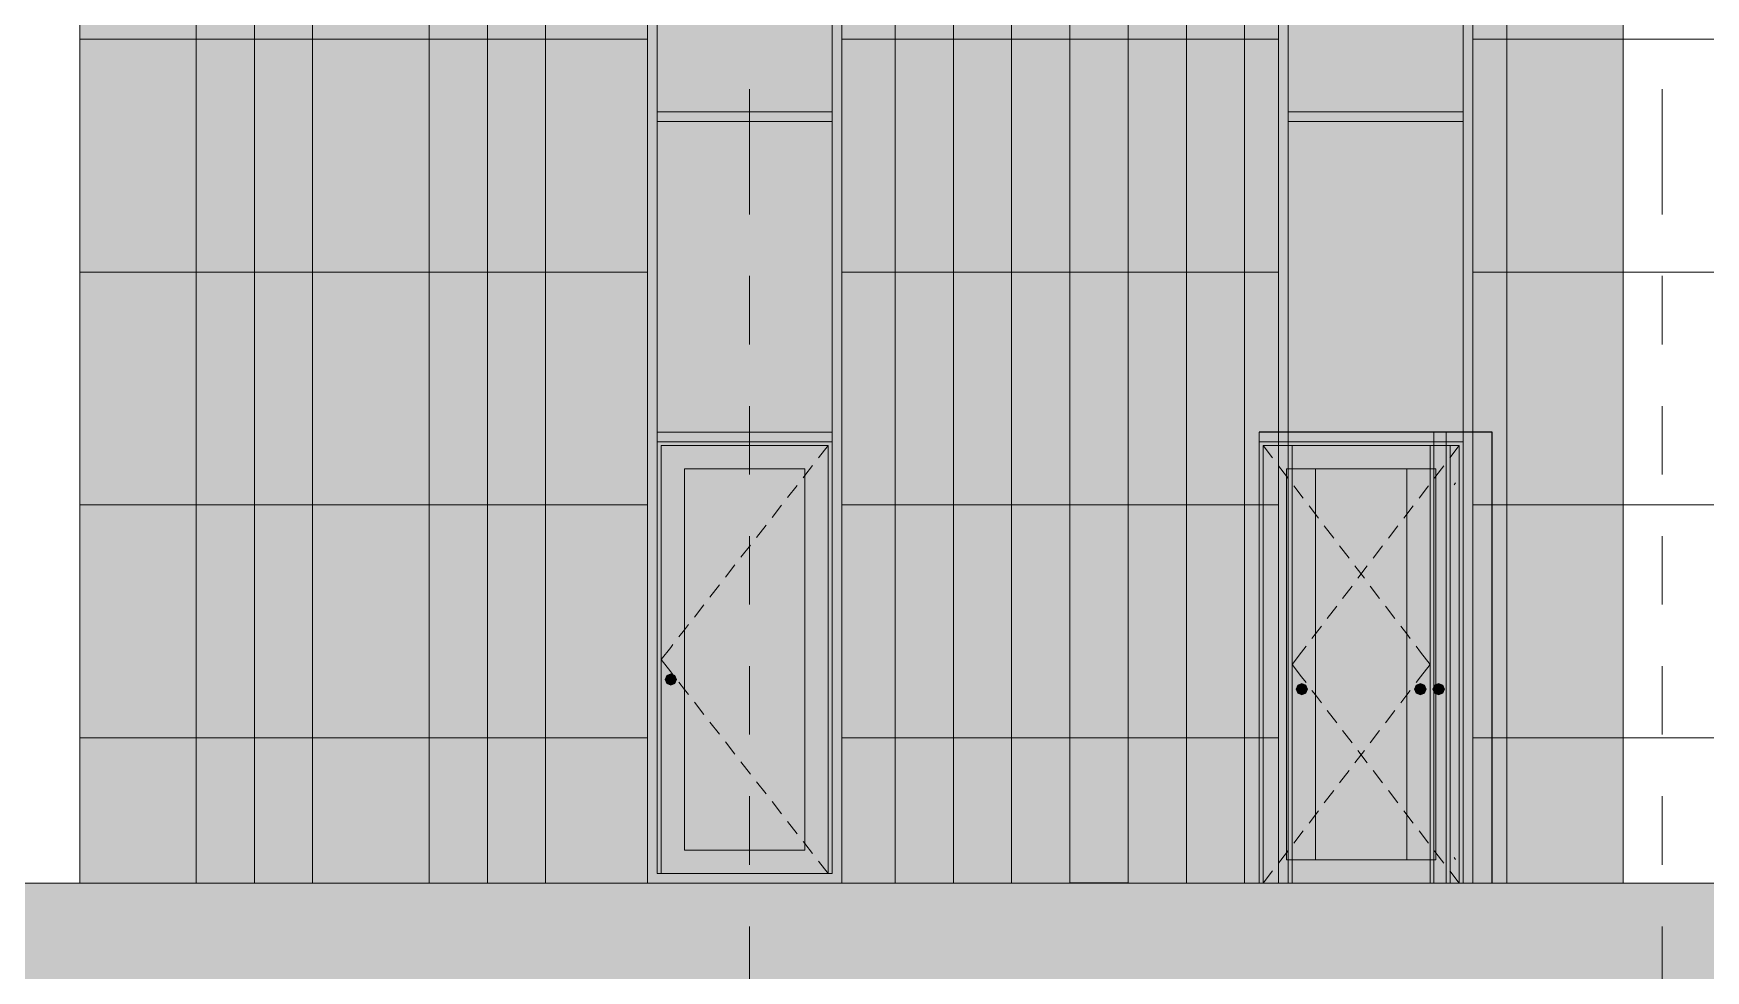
# Model space of a CAD drawing. Header units: millimetres. Extents: x 1499747 to 4341325, y -28481 to 441852.
# Drawn here: x 4128775 to 4137387, y 368628 to 373458 of the extents above; entities that cross this region are included whole.
import ezdxf

# ---------------------------------------------------------------- set-up
doc = ezdxf.new("R2010")
doc.units = ezdxf.units.MM
doc.header["$MEASUREMENT"] = 0
doc.layers.add('Чертеж и Рисунок', color=7, linetype='Continuous')

# ---------------------------------------------------------------- blocks, each defined once
blk = doc.blocks.new('zw$A0C3')
at = {"layer": 'Чертеж и Рисунок', "linetype": 'Continuous', "lineweight": 0, "true_color": 0x2e2e2e}
for points in [[(670, 2325), (670, 2275), (0, 2275), (0, 2325)], [(900, 2275), (880, 2255), (20, 2255), (0, 2275)], [(0, 0), (0, 2275), (20, 2255), (20, 0)], [(140, 120), (20, 0), (20, 2255), (140, 2135)], [(880, 2255), (760, 2135), (140, 2135), (20, 2255)], [(900, 2325), (900, 2275), (670, 2275), (670, 2325)], [(900, 0), (880, 0), (880, 2255), (900, 2275)], [(900, 0), (962.8, 0), (962.8, 2325), (900, 2325)], [(962.8, 2325), (962.8, 2275), (1250, 2275), (1250, 2325)], [(962.8, 0), (982.8, 0), (982.8, 2255), (962.8, 2275)], [(962.8, 2275), (982.8, 2255), (1200, 2255), (1200, 2275)], [(1151.6, 44.9), (1151.6, 2240.2), (1131.6, 2220.2), (1131.6, 44.9)], [(1248.4, 2276.9), (1200, 2276.9), (1200, 44), (1248.4, 42.8)], [(815, 1015.1), (808.8, 1000), (800.3, 1000), (809, 1021.1)], [(808.8, 1000), (815, 985), (809, 979), (800.3, 1000)], [(818.5, 1011.5), (813.8, 1000), (808.8, 1000), (815, 1015.1)], [(813.8, 1000), (818.5, 988.5), (815, 985), (808.8, 1000)], [(830, 1021.3), (815, 1015.1), (809, 1021.1), (830, 1029.8)], [(815, 985), (830, 978.8), (830, 970.3), (809, 979)], [(822, 1008), (818.7, 1000), (813.8, 1000), (818.5, 1011.5)], [(818.7, 1000), (822, 992), (818.5, 988.5), (813.8, 1000)], [(830, 1016.3), (818.5, 1011.5), (815, 1015.1), (830, 1021.3)], [(818.5, 988.5), (830, 983.8), (830, 978.8), (815, 985)], [(830, 1011.4), (822, 1008), (818.5, 1011.5), (830, 1016.3)], [(822, 992), (830, 988.7), (830, 983.8), (818.5, 988.5)], [(828.5, 1009.9), (828.5, 990.2), (822.6, 992.6), (819.5, 1000), (822.6, 1007.5)], [(828.5, 1007.1), (828.5, 1010), (831.5, 1010), (831.5, 1007.1)], [(828.5, 1000), (828.5, 1007.1), (831.5, 1007.1), (831.5, 1000)], [(828.5, 993), (828.5, 1000), (831.5, 1000), (831.5, 993)], [(828.5, 990), (828.5, 993), (831.5, 993), (831.5, 990)], [(830, 1010.5), (831.2, 1010), (828.8, 1010)], [(828.8, 990), (831.2, 990), (830, 989.5)], [(845, 1015.1), (830, 1021.3), (830, 1029.8), (851.1, 1021.1)], [(841.5, 1011.5), (830, 1016.3), (830, 1021.3), (845, 1015.1)], [(838, 1008), (830, 1011.4), (830, 1016.3), (841.5, 1011.5)], [(830, 988.7), (838, 992), (841.5, 988.5), (830, 983.8)], [(830, 983.8), (841.5, 988.5), (845, 985), (830, 978.8)], [(830, 978.8), (845, 985), (851.1, 979), (830, 970.3)], [(840.5, 1000), (837.5, 992.6), (831.5, 990.2), (831.5, 1009.9), (837.5, 1007.5)], [(841.3, 1000), (838, 1008), (841.5, 1011.5), (846.3, 1000)], [(838, 992), (841.3, 1000), (846.3, 1000), (841.5, 988.5)], [(846.3, 1000), (841.5, 1011.5), (845, 1015.1), (851.3, 1000)], [(841.5, 988.5), (846.3, 1000), (851.3, 1000), (845, 985)], [(859.8, 1000), (851.3, 1000), (845, 1015.1), (851.1, 1021.1)], [(851.3, 1000), (859.8, 1000), (851.1, 979), (845, 985)], [(894.3, 1000), (902.8, 1000), (909.1, 1015.1), (903, 1021.1)], [(902.8, 1000), (894.3, 1000), (903, 979), (909.1, 985)], [(907.8, 1000), (912.6, 1011.5), (909.1, 1015.1), (902.8, 1000)], [(912.6, 988.5), (907.8, 1000), (902.8, 1000), (909.1, 985)], [(909.1, 1015.1), (924.1, 1021.3), (924.1, 1029.8), (903, 1021.1)], [(924.1, 978.8), (909.1, 985), (903, 979), (924.1, 970.3)], [(912.8, 1000), (916.1, 1008), (912.6, 1011.5), (907.8, 1000)], [(916.1, 992), (912.8, 1000), (907.8, 1000), (912.6, 988.5)], [(912.6, 1011.5), (924.1, 1016.3), (924.1, 1021.3), (909.1, 1015.1)], [(924.1, 983.8), (912.6, 988.5), (909.1, 985), (924.1, 978.8)], [(916.1, 1008), (924.1, 1011.4), (924.1, 1016.3), (912.6, 1011.5)], [(924.1, 988.7), (916.1, 992), (912.6, 988.5), (924.1, 983.8)], [(913.6, 1000), (916.6, 992.6), (922.6, 990.2), (922.6, 1009.9), (916.6, 1007.5)], [(925.6, 1007.1), (925.6, 1010), (922.6, 1010), (922.6, 1007.1)], [(925.6, 1000), (925.6, 1007.1), (922.6, 1007.1), (922.6, 1000)], [(925.6, 993), (925.6, 1000), (922.6, 1000), (922.6, 993)], [(925.6, 990), (925.6, 993), (922.6, 993), (922.6, 990)], [(924.1, 1010.5), (922.9, 1010), (925.3, 1010)], [(925.3, 990), (922.9, 990), (924.1, 989.5)], [(924.1, 1021.3), (939.1, 1015.1), (945.1, 1021.1), (924.1, 1029.8)], [(924.1, 1016.3), (935.6, 1011.5), (939.1, 1015.1), (924.1, 1021.3)], [(924.1, 1011.4), (932.1, 1008), (935.6, 1011.5), (924.1, 1016.3)], [(932.1, 992), (924.1, 988.7), (924.1, 983.8), (935.6, 988.5)], [(935.6, 988.5), (924.1, 983.8), (924.1, 978.8), (939.1, 985)], [(939.1, 985), (924.1, 978.8), (924.1, 970.3), (945.1, 979)], [(925.6, 1009.9), (925.6, 990.2), (931.5, 992.6), (934.6, 1000), (931.5, 1007.5)], [(932.1, 1008), (935.4, 1000), (940.3, 1000), (935.6, 1011.5)], [(935.4, 1000), (932.1, 992), (935.6, 988.5), (940.3, 1000)], [(935.6, 1011.5), (940.3, 1000), (945.3, 1000), (939.1, 1015.1)], [(940.3, 1000), (935.6, 988.5), (939.1, 985), (945.3, 1000)], [(939.1, 1015.1), (945.3, 1000), (953.8, 1000), (945.1, 1021.1)], [(945.3, 1000), (939.1, 985), (945.1, 979), (953.8, 1000)], [(880, 0), (20, 0), (140, 120), (760, 120)], [(982.8, 0), (1248.4, 0), (1248.4, 43), (982.8, 45.6)]]:
    blk.add_hatch(color=250, dxfattribs=at).paths.add_polyline_path(points)
h = blk.add_hatch(color=250, dxfattribs=at)
h.paths.add_polyline_path([(880, 0), (760, 120), (760, 2135), (880, 2255)])
h.paths.add_polyline_path([(859.8, 1000), (851.1, 1021.1), (830, 1029.8), (809, 1021.1), (800.3, 1000), (809, 979), (830, 970.3), (851.1, 979)], flags=0)
at = {"layer": 'Чертеж и Рисунок', "linetype": 'Continuous', "lineweight": 0, "true_color": 0x84adf9}
for points in [[(982.8, 44.9), (1200, 44.9), (1200, 2252.7), (982.8, 2255)], [(760, 120), (140, 120), (140, 2135), (760, 2135)]]:
    blk.add_hatch(color=161, dxfattribs=at).paths.add_polyline_path(points)
at = {"layer": 'Чертеж и Рисунок', "linetype": 'Continuous', "lineweight": 0, "true_color": 0x2e2e2e}
h = blk.add_hatch(color=250, dxfattribs=at)
h.paths.add_polyline_path([(841.3, 1000), (838, 992), (830, 988.7), (822, 992), (818.7, 1000), (822, 1008), (830, 1011.4), (838, 1008)])
h.paths.add_polyline_path([(840.5, 1000), (837.5, 1007.5), (831.5, 1009.9), (831.5, 1010), (831.2, 1010), (830, 1010.5), (828.8, 1010), (828.5, 1010), (828.5, 1009.9), (822.6, 1007.5), (819.5, 1000), (822.6, 992.6), (828.5, 990.2), (828.5, 990), (828.8, 990), (830, 989.5), (831.2, 990), (831.5, 990), (831.5, 990.2), (837.5, 992.6)], flags=0)
h = blk.add_hatch(color=250, dxfattribs=at)
h.paths.add_polyline_path([(912.8, 1000), (916.1, 992), (924.1, 988.7), (932.1, 992), (935.4, 1000), (932.1, 1008), (924.1, 1011.4), (916.1, 1008)])
h.paths.add_polyline_path([(913.6, 1000), (916.6, 1007.5), (922.6, 1009.9), (922.6, 1010), (922.9, 1010), (924.1, 1010.5), (925.3, 1010), (925.6, 1010), (925.6, 1009.9), (931.5, 1007.5), (934.6, 1000), (931.5, 992.6), (925.6, 990.2), (925.6, 990), (925.3, 990), (924.1, 989.5), (922.9, 990), (922.6, 990), (922.6, 990.2), (916.6, 992.6)], flags=0)
at = {"lineweight": -3}
for p, q in [((1200, 2325), (0, 2325)), ((1200, 0), (1200, 2325))]:
    blk.add_line(p, q, dxfattribs=at)
at = {"layer": 'Чертеж и Рисунок', "color": 7, "linetype": 'Continuous', "lineweight": 5}
for points in [[(0, 2325), (670, 2325)], [(0, 2325), (0, 2300)], [(0, 2300), (0, 2275)], [(0, 2275), (0, 0)], [(0, 2275), (670, 2275)], [(880, 2255), (20, 2255)], [(20, 2255), (20, 0)], [(670, 2325), (900, 2325)], [(670, 2275), (900, 2275)], [(880, 0), (880, 2255)], [(900, 2300), (900, 2325)], [(900, 2275), (900, 2300)], [(900, 0), (900, 2275)], [(962.8, 2300), (962.8, 2325)], [(1192.8, 2325), (962.8, 2325)], [(962.8, 2275), (962.8, 2300)], [(962.8, 0), (962.8, 2275)], [(982.8, 0), (982.8, 2255)], [(1200, 2265.2), (1200, 2240.2)], [(140, 2135), (760, 2135)], [(140, 120), (140, 2135)], [(760, 2135), (760, 120)], [(800.3, 1000), (809, 1021.1)], [(809, 979), (800.3, 1000)], [(809, 1021.1), (830, 1029.8)], [(830, 970.3), (809, 979)], [(818.7, 1000), (822, 1008)], [(822, 992), (818.7, 1000)], [(819.5, 1000), (822.6, 1007.5)], [(822.6, 992.6), (819.5, 1000)], [(822, 1008), (830, 1011.4)], [(830, 988.7), (822, 992)], [(822.6, 1007.5), (828.5, 1009.9)], [(828.5, 990.2), (822.6, 992.6)], [(828.5, 1007.1), (828.5, 1010)], [(828.5, 1010), (828.8, 1010)], [(828.5, 1000), (828.5, 1007.1)], [(828.5, 993), (828.5, 1000)], [(828.5, 990), (828.5, 993)], [(828.5, 990), (828.8, 990)], [(828.8, 1010), (830, 1010.5)], [(828.8, 1010), (831.2, 1010)], [(830, 989.5), (828.8, 990)], [(828.8, 990), (831.2, 990)], [(830, 1029.8), (851.1, 1021.1)], [(830, 1011.4), (838, 1008)], [(830, 1010.5), (831.2, 1010)], [(838, 992), (830, 988.7)], [(831.2, 990), (830, 989.5)], [(851.1, 979), (830, 970.3)], [(831.2, 1010), (831.5, 1010)], [(831.2, 990), (831.5, 990)], [(831.5, 1007.1), (831.5, 1010)], [(831.5, 1009.9), (837.5, 1007.5)], [(831.5, 1000), (831.5, 1007.1)], [(831.5, 993), (831.5, 1000)], [(831.5, 990), (831.5, 993)], [(837.5, 992.6), (831.5, 990.2)], [(837.5, 1007.5), (840.5, 1000)], [(840.5, 1000), (837.5, 992.6)], [(838, 1008), (841.3, 1000)], [(841.3, 1000), (838, 992)], [(851.1, 1021.1), (859.8, 1000)], [(859.8, 1000), (851.1, 979)], [(903, 1021.1), (894.3, 1000)], [(894.3, 1000), (903, 979)], [(924.1, 1029.8), (903, 1021.1)], [(903, 979), (924.1, 970.3)], [(916.1, 1008), (912.8, 1000)], [(912.8, 1000), (916.1, 992)], [(916.6, 1007.5), (913.6, 1000)], [(913.6, 1000), (916.6, 992.6)], [(924.1, 1011.4), (916.1, 1008)], [(916.1, 992), (924.1, 988.7)], [(922.6, 1009.9), (916.6, 1007.5)], [(916.6, 992.6), (922.6, 990.2)], [(922.6, 1007.1), (922.6, 1010)], [(922.9, 1010), (922.6, 1010)], [(922.6, 1000), (922.6, 1007.1)], [(922.6, 993), (922.6, 1000)], [(922.6, 990), (922.6, 993)], [(922.9, 990), (922.6, 990)], [(924.1, 1010.5), (922.9, 1010)], [(925.3, 1010), (922.9, 1010)], [(922.9, 990), (924.1, 989.5)], [(925.3, 990), (922.9, 990)], [(945.1, 1021.1), (924.1, 1029.8)], [(932.1, 1008), (924.1, 1011.4)], [(925.3, 1010), (924.1, 1010.5)], [(924.1, 988.7), (932.1, 992)], [(924.1, 989.5), (925.3, 990)], [(924.1, 970.3), (945.1, 979)], [(925.6, 1010), (925.3, 1010)], [(925.6, 990), (925.3, 990)], [(925.6, 1007.1), (925.6, 1010)], [(931.5, 1007.5), (925.6, 1009.9)], [(925.6, 1000), (925.6, 1007.1)], [(925.6, 993), (925.6, 1000)], [(925.6, 990), (925.6, 993)], [(925.6, 990.2), (931.5, 992.6)], [(934.6, 1000), (931.5, 1007.5)], [(931.5, 992.6), (934.6, 1000)], [(935.4, 1000), (932.1, 1008)], [(932.1, 992), (935.4, 1000)], [(953.8, 1000), (945.1, 1021.1)], [(945.1, 979), (953.8, 1000)], [(760, 120), (140, 120)]]:
    blk.add_lwpolyline(points, dxfattribs=at)
at = {"layer": 'Чертеж и Рисунок', "color": 23, "linetype": 'Continuous', "lineweight": 5, "true_color": 0xbf8080}
for points in [[(20, 2255), (68.5, 2191.4)], [(98.9, 2151.7), (140, 2097.7)], [(140, 2097.7), (147.4, 2088.1)], [(177.7, 2048.3), (226.2, 1984.7)], [(1011.6, 2062.9), (1004.2, 2053.3)], [(256.6, 1945), (305.1, 1881.3)], [(335.4, 1841.6), (383.9, 1778)], [(414.2, 1738.2), (462.8, 1674.6)], [(493.1, 1634.9), (541.6, 1571.2)], [(571.9, 1531.5), (620.4, 1467.9)], [(650.8, 1428.1), (699.3, 1364.5)], [(729.6, 1324.8), (760, 1284.9)], [(760, 1284.9), (778.1, 1261.2)], [(808.4, 1221.4), (831.5, 1191.2)], [(831.5, 1191.2), (880, 1127.5)], [(831.5, 1063.9), (880, 1127.5)], [(808.4, 1033.7), (831.5, 1063.9)], [(729.6, 930.3), (760, 970.2)], [(760, 970.2), (778.1, 993.9)], [(650.8, 827), (699.3, 890.6)], [(571.9, 723.6), (620.4, 787.2)], [(493.1, 620.2), (541.6, 683.8)], [(414.2, 516.9), (462.8, 580.5)], [(335.4, 413.5), (383.9, 477.1)], [(256.6, 310.1), (305.1, 373.7)], [(177.7, 206.8), (226.2, 270.4)], [(98.9, 103.4), (140, 157.4)], [(140, 157.4), (147.4, 167)], [(1011.6, 122.5), (1004.2, 132.1)], [(20, 0), (68.5, 63.7)]]:
    blk.add_lwpolyline(points, dxfattribs=at)

msp = doc.modelspace()

# ---------------------------------------------------------------- hatches: boundary and pattern name
at = {"layer": 'Чертеж и Рисунок', "linetype": 'Continuous', "lineweight": 0, "true_color": 0xffffff}
for points in [[(4129612.7, 369078.4), (4129612.7, 374028.4), (4129012.7, 374028.4), (4129012.7, 369078.4)], [(4130212.7, 369078.4), (4130212.7, 374028.4), (4129912.7, 374028.4), (4129912.7, 369078.4)], [(4131112.7, 374028.4), (4131112.7, 369078.4), (4131937.7, 369078.4), (4131937.7, 374028.4)], [(4133812.7, 369078.4), (4133812.7, 374028.4), (4133512.7, 374028.4), (4133512.7, 369078.4)], [(4134412.7, 369080.9), (4134412.7, 374028.4), (4134112.7, 374028.4), (4134112.7, 369080.9)], [(4135187.7, 369078.4), (4135187.7, 374028.4), (4134712.7, 374028.4), (4134712.7, 369078.4)], [(4136962.7, 369078.4), (4136962.7, 374028.4), (4136362.7, 374028.4), (4136362.7, 369078.4)], [(4146782.8, 369078.4), (4118512.7, 369078.4), (4118512.7, 368578.4), (4146782.8, 368578.4)]]:
    msp.add_hatch(color=7, dxfattribs=at).paths.add_polyline_path(points)
at = {"layer": 'Чертеж и Рисунок', "linetype": 'Continuous', "lineweight": 0, "true_color": 0x868d8e}
for points in [[(4129912.7, 369078.4), (4129912.7, 374028.4), (4129612.7, 374028.4), (4129612.7, 369078.4)], [(4130212.7, 369078.4), (4131112.7, 369078.4), (4131112.7, 374028.4), (4130212.7, 374028.4)], [(4133512.7, 369078.4), (4133512.7, 374028.4), (4132937.7, 374028.4), (4132937.7, 369078.4)], [(4134112.7, 369078.4), (4134112.7, 374028.4), (4133812.7, 374028.4), (4133812.7, 369078.4)], [(4134712.7, 369078.4), (4134712.7, 374028.4), (4134412.7, 374028.4), (4134412.7, 369078.4)], [(4136362.7, 369078.4), (4136362.7, 374028.4), (4136187.7, 374028.4), (4136187.7, 369078.4)]]:
    msp.add_hatch(color=252, dxfattribs=at).paths.add_polyline_path(points)
at = {"layer": 'Чертеж и Рисунок', "linetype": 'Continuous', "lineweight": 0, "true_color": 0x2e2e2e}
for points in [[(4131937.7, 373028.4), (4131987.7, 373028.4), (4131987.7, 374028.4), (4131937.7, 374028.4)], [(4132937.7, 374028.4), (4132887.7, 374028.4), (4132887.7, 373028.4), (4132937.7, 373028.4)], [(4135187.7, 373028.4), (4135237.7, 373028.4), (4135237.7, 374028.4), (4135187.7, 374028.4)], [(4136187.7, 374028.4), (4136137.7, 374028.4), (4136137.7, 373028.4), (4136187.7, 373028.4)], [(4131937.7, 371378.4), (4131987.7, 371378.4), (4131987.7, 373028.4), (4131937.7, 373028.4)], [(4131987.7, 373003.4), (4132217.7, 373003.4), (4132217.7, 373053.4), (4131987.7, 373053.4)], [(4132217.7, 373003.4), (4132887.7, 373003.4), (4132887.7, 373053.4), (4132217.7, 373053.4)], [(4132937.7, 373028.4), (4132887.7, 373028.4), (4132887.7, 371378.4), (4132937.7, 371378.4)], [(4135187.7, 371378.4), (4135237.7, 371378.4), (4135237.7, 373028.4), (4135187.7, 373028.4)], [(4135237.7, 373003.4), (4135467.7, 373003.4), (4135467.7, 373053.4), (4135237.7, 373053.4)], [(4135467.7, 373003.4), (4136137.7, 373003.4), (4136137.7, 373053.4), (4135467.7, 373053.4)], [(4136187.7, 373028.4), (4136137.7, 373028.4), (4136137.7, 371378.4), (4136187.7, 371378.4)], [(4131937.7, 371378.4), (4131937.7, 369078.4), (4131987.7, 369128.4), (4131987.7, 371378.4)], [(4131987.7, 371353.4), (4132217.7, 371353.4), (4132217.7, 371403.4), (4131987.7, 371403.4)], [(4132217.7, 371353.4), (4132887.7, 371353.4), (4132887.7, 371403.4), (4132217.7, 371403.4)], [(4132937.7, 371378.4), (4132887.7, 371378.4), (4132887.7, 369128.4), (4132937.7, 369078.4)], [(4135187.7, 369078.4), (4135237.7, 369078.4), (4135237.7, 371378.4), (4135187.7, 371378.4)], [(4135237.7, 371403.4), (4135237.7, 371353.4), (4135467.7, 371353.4), (4135467.7, 371403.4)], [(4135467.7, 371403.4), (4135467.7, 371353.4), (4136137.7, 371353.4), (4136137.7, 371403.4)], [(4136187.7, 371378.4), (4136137.7, 371378.4), (4136137.7, 369078.4), (4136187.7, 369078.4)], [(4132867.7, 371333.4), (4132007.7, 371333.4), (4132127.7, 371213.4), (4132747.7, 371213.4)], [(4132747.7, 369248.4), (4132867.7, 369128.4), (4132867.7, 371333.4), (4132747.7, 371213.4)], [(4135237.7, 369078.4), (4135257.7, 369078.4), (4135257.7, 371333.4), (4135237.7, 371353.4)], [(4135237.7, 371353.4), (4135257.7, 371333.4), (4136117.7, 371333.4), (4136137.7, 371353.4)], [(4135257.7, 371333.4), (4135377.7, 371213.4), (4135997.7, 371213.4), (4136117.7, 371333.4)], [(4135997.7, 369198.4), (4136117.7, 369078.4), (4136117.7, 371333.4), (4135997.7, 371213.4)], [(4136137.7, 369078.4), (4136137.7, 371353.4), (4136117.7, 371333.4), (4136117.7, 369078.4)], [(4135277.9, 370078.4), (4135286.4, 370078.4), (4135292.7, 370093.5), (4135286.6, 370099.5)], [(4135286.4, 370078.4), (4135277.9, 370078.4), (4135286.6, 370057.4), (4135292.7, 370063.4)], [(4135291.4, 370078.4), (4135296.2, 370089.9), (4135292.7, 370093.5), (4135286.4, 370078.4)], [(4135296.2, 370066.9), (4135291.4, 370078.4), (4135286.4, 370078.4), (4135292.7, 370063.4)], [(4135292.7, 370093.5), (4135307.7, 370099.7), (4135307.7, 370108.2), (4135286.6, 370099.5)], [(4135296.4, 370078.4), (4135299.7, 370086.4), (4135296.2, 370089.9), (4135291.4, 370078.4)], [(4135299.7, 370070.4), (4135296.4, 370078.4), (4135291.4, 370078.4), (4135296.2, 370066.9)], [(4135296.2, 370089.9), (4135307.7, 370094.7), (4135307.7, 370099.7), (4135292.7, 370093.5)], [(4135307.7, 370062.2), (4135296.2, 370066.9), (4135292.7, 370063.4), (4135307.7, 370057.2)], [(4135299.7, 370086.4), (4135307.7, 370089.8), (4135307.7, 370094.7), (4135296.2, 370089.9)], [(4135307.7, 370067.1), (4135299.7, 370070.4), (4135296.2, 370066.9), (4135307.7, 370062.2)], [(4135297.2, 370078.4), (4135300.2, 370071), (4135306.2, 370068.6), (4135306.2, 370088.3), (4135300.2, 370085.9)], [(4135309.2, 370085.5), (4135309.2, 370088.4), (4135306.2, 370088.4), (4135306.2, 370085.5)], [(4135309.2, 370078.4), (4135309.2, 370085.5), (4135306.2, 370085.5), (4135306.2, 370078.4)], [(4135309.2, 370071.4), (4135309.2, 370078.4), (4135306.2, 370078.4), (4135306.2, 370071.4)], [(4135309.2, 370068.4), (4135309.2, 370071.4), (4135306.2, 370071.4), (4135306.2, 370068.4)], [(4135307.7, 370088.9), (4135306.5, 370088.4), (4135308.9, 370088.4)], [(4135308.9, 370068.4), (4135306.5, 370068.4), (4135307.7, 370067.9)], [(4135307.7, 370099.7), (4135322.7, 370093.5), (4135328.7, 370099.5), (4135307.7, 370108.2)], [(4135307.7, 370094.7), (4135319.2, 370089.9), (4135322.7, 370093.5), (4135307.7, 370099.7)], [(4135307.7, 370089.8), (4135315.7, 370086.4), (4135319.2, 370089.9), (4135307.7, 370094.7)], [(4135315.7, 370070.4), (4135307.7, 370067.1), (4135307.7, 370062.2), (4135319.2, 370066.9)], [(4135319.2, 370066.9), (4135307.7, 370062.2), (4135307.7, 370057.2), (4135322.7, 370063.4)], [(4135309.2, 370088.3), (4135309.2, 370068.6), (4135315.1, 370071), (4135318.2, 370078.4), (4135315.1, 370085.9)], [(4135315.7, 370086.4), (4135319, 370078.4), (4135323.9, 370078.4), (4135319.2, 370089.9)], [(4135319, 370078.4), (4135315.7, 370070.4), (4135319.2, 370066.9), (4135323.9, 370078.4)], [(4135319.2, 370089.9), (4135323.9, 370078.4), (4135328.9, 370078.4), (4135322.7, 370093.5)], [(4135323.9, 370078.4), (4135319.2, 370066.9), (4135322.7, 370063.4), (4135328.9, 370078.4)], [(4135322.7, 370093.5), (4135328.9, 370078.4), (4135337.4, 370078.4), (4135328.7, 370099.5)], [(4135328.9, 370078.4), (4135322.7, 370063.4), (4135328.7, 370057.4), (4135337.4, 370078.4)], [(4135307.7, 370057.2), (4135292.7, 370063.4), (4135286.6, 370057.4), (4135307.7, 370048.7)], [(4135322.7, 370063.4), (4135307.7, 370057.2), (4135307.7, 370048.7), (4135328.7, 370057.4)], [(4132007.7, 369128.4), (4132867.7, 369128.4), (4132747.7, 369248.4), (4132127.7, 369248.4)], [(4132217.7, 369078.4), (4132217.7, 369128.4), (4131987.7, 369128.4), (4131937.7, 369078.4)], [(4132217.7, 369078.4), (4132937.7, 369078.4), (4132887.7, 369128.4), (4132217.7, 369128.4)], [(4135257.7, 369078.4), (4136117.7, 369078.4), (4135997.7, 369198.4), (4135377.7, 369198.4)]]:
    msp.add_hatch(color=250, dxfattribs=at).paths.add_polyline_path(points)
at = {"layer": 'Чертеж и Рисунок', "linetype": 'Continuous', "lineweight": 0, "true_color": 0x84adf9}
for points in [[(4131987.7, 373053.4), (4132887.7, 373053.4), (4132887.7, 374003.4), (4131987.7, 374003.4)], [(4135237.7, 373053.4), (4136137.7, 373053.4), (4136137.7, 374003.4), (4135237.7, 374003.4)], [(4131987.7, 371403.4), (4132887.7, 371403.4), (4132887.7, 373003.4), (4131987.7, 373003.4)], [(4135237.7, 373003.4), (4135237.7, 371403.4), (4136137.7, 371403.4), (4136137.7, 373003.4)], [(4132747.7, 369248.4), (4132747.7, 371213.4), (4132127.7, 371213.4), (4132127.7, 369248.4)], [(4135377.7, 369198.4), (4135997.7, 369198.4), (4135997.7, 371213.4), (4135377.7, 371213.4)]]:
    msp.add_hatch(color=161, dxfattribs=at).paths.add_polyline_path(points)
at = {"layer": 'Чертеж и Рисунок', "linetype": 'Continuous', "lineweight": 0, "true_color": 0xf7fdff}
for points in [[(4131987.7, 369128.4), (4132007.7, 369128.4), (4132007.7, 371333.4), (4131987.7, 371353.4)], [(4132887.7, 371353.4), (4131987.7, 371353.4), (4132007.7, 371333.4), (4132867.7, 371333.4)], [(4132887.7, 369128.4), (4132887.7, 371353.4), (4132867.7, 371333.4), (4132867.7, 369128.4)]]:
    msp.add_hatch(color=7, dxfattribs=at).paths.add_polyline_path(points)
at = {"layer": 'Чертеж и Рисунок', "linetype": 'Continuous', "lineweight": 0, "true_color": 0x2e2e2e}
h = msp.add_hatch(color=250, dxfattribs=at)
h.paths.add_polyline_path([(4132007.7, 371333.4), (4132007.7, 369128.4), (4132127.7, 369248.4), (4132127.7, 371213.4)])
h.paths.add_polyline_path([(4132027.9, 370128.4), (4132036.6, 370149.5), (4132057.7, 370158.2), (4132078.7, 370149.5), (4132087.4, 370128.4), (4132078.7, 370107.4), (4132057.7, 370098.7), (4132036.6, 370107.4)], flags=0)
h = msp.add_hatch(color=250, dxfattribs=at)
h.paths.add_polyline_path([(4135257.7, 369078.4), (4135377.7, 369198.4), (4135377.7, 371213.4), (4135257.7, 371333.4)])
h.paths.add_polyline_path([(4135277.9, 370078.4), (4135286.6, 370099.5), (4135307.7, 370108.2), (4135328.7, 370099.5), (4135337.4, 370078.4), (4135328.7, 370057.4), (4135307.7, 370048.7), (4135286.6, 370057.4)], flags=0)
at = {"layer": 'Чертеж и Рисунок', "linetype": 'Continuous', "lineweight": 0, "true_color": 0x6e2a0f}
for points in [[(4132042.7, 370143.5), (4132057.7, 370149.7), (4132057.7, 370158.2), (4132036.6, 370149.5)], [(4132057.7, 370149.7), (4132072.7, 370143.5), (4132078.7, 370149.5), (4132057.7, 370158.2)], [(4132036.4, 370128.4), (4132042.7, 370143.5), (4132036.6, 370149.5), (4132027.9, 370128.4)], [(4132042.7, 370113.4), (4132036.4, 370128.4), (4132027.9, 370128.4), (4132036.6, 370107.4)], [(4132041.4, 370128.4), (4132046.2, 370139.9), (4132042.7, 370143.5), (4132036.4, 370128.4)], [(4132046.2, 370116.9), (4132041.4, 370128.4), (4132036.4, 370128.4), (4132042.7, 370113.4)], [(4132057.7, 370107.2), (4132042.7, 370113.4), (4132036.6, 370107.4), (4132057.7, 370098.7)], [(4132046.4, 370128.4), (4132049.7, 370136.4), (4132046.2, 370139.9), (4132041.4, 370128.4)], [(4132049.7, 370120.4), (4132046.4, 370128.4), (4132041.4, 370128.4), (4132046.2, 370116.9)], [(4132046.2, 370139.9), (4132057.7, 370144.7), (4132057.7, 370149.7), (4132042.7, 370143.5)], [(4132057.7, 370112.2), (4132046.2, 370116.9), (4132042.7, 370113.4), (4132057.7, 370107.2)], [(4132049.7, 370136.4), (4132057.7, 370139.8), (4132057.7, 370144.7), (4132046.2, 370139.9)], [(4132057.7, 370117.1), (4132049.7, 370120.4), (4132046.2, 370116.9), (4132057.7, 370112.2)], [(4132047.2, 370128.4), (4132050.2, 370121), (4132056.2, 370118.6), (4132056.2, 370138.3), (4132050.2, 370135.9)], [(4132059.2, 370135.5), (4132059.2, 370138.4), (4132056.2, 370138.4), (4132056.2, 370135.5)], [(4132059.2, 370128.4), (4132059.2, 370135.5), (4132056.2, 370135.5), (4132056.2, 370128.4)], [(4132059.2, 370121.4), (4132059.2, 370128.4), (4132056.2, 370128.4), (4132056.2, 370121.4)], [(4132059.2, 370118.4), (4132059.2, 370121.4), (4132056.2, 370121.4), (4132056.2, 370118.4)], [(4132056.5, 370138.4), (4132058.9, 370138.4), (4132057.7, 370138.9)], [(4132058.9, 370118.4), (4132056.5, 370118.4), (4132057.7, 370117.9)], [(4132057.7, 370144.7), (4132069.2, 370139.9), (4132072.7, 370143.5), (4132057.7, 370149.7)], [(4132057.7, 370139.8), (4132065.7, 370136.4), (4132069.2, 370139.9), (4132057.7, 370144.7)], [(4132065.7, 370120.4), (4132057.7, 370117.1), (4132057.7, 370112.2), (4132069.2, 370116.9)], [(4132069.2, 370116.9), (4132057.7, 370112.2), (4132057.7, 370107.2), (4132072.7, 370113.4)], [(4132072.7, 370113.4), (4132057.7, 370107.2), (4132057.7, 370098.7), (4132078.7, 370107.4)], [(4132059.2, 370138.3), (4132059.2, 370118.6), (4132065.1, 370121), (4132068.2, 370128.4), (4132065.1, 370135.9)], [(4132065.7, 370136.4), (4132069, 370128.4), (4132073.9, 370128.4), (4132069.2, 370139.9)], [(4132069, 370128.4), (4132065.7, 370120.4), (4132069.2, 370116.9), (4132073.9, 370128.4)], [(4132069.2, 370139.9), (4132073.9, 370128.4), (4132078.9, 370128.4), (4132072.7, 370143.5)], [(4132073.9, 370128.4), (4132069.2, 370116.9), (4132072.7, 370113.4), (4132078.9, 370128.4)], [(4132072.7, 370143.5), (4132078.9, 370128.4), (4132087.4, 370128.4), (4132078.7, 370149.5)], [(4132078.9, 370128.4), (4132072.7, 370113.4), (4132078.7, 370107.4), (4132087.4, 370128.4)]]:
    msp.add_hatch(color=26, dxfattribs=at).paths.add_polyline_path(points)
h = msp.add_hatch(color=26, dxfattribs=at)
h.paths.add_polyline_path([(4132046.4, 370128.4), (4132049.7, 370120.4), (4132057.7, 370117.1), (4132065.7, 370120.4), (4132069, 370128.4), (4132065.7, 370136.4), (4132057.7, 370139.8), (4132049.7, 370136.4)])
h.paths.add_polyline_path([(4132047.2, 370128.4), (4132050.2, 370135.9), (4132056.2, 370138.3), (4132056.2, 370138.4), (4132056.5, 370138.4), (4132057.7, 370138.9), (4132058.9, 370138.4), (4132059.2, 370138.4), (4132059.2, 370138.3), (4132065.1, 370135.9), (4132068.2, 370128.4), (4132065.1, 370121), (4132059.2, 370118.6), (4132059.2, 370118.4), (4132058.9, 370118.4), (4132057.7, 370117.9), (4132056.5, 370118.4), (4132056.2, 370118.4), (4132056.2, 370118.6), (4132050.2, 370121)], flags=0)
at = {"layer": 'Чертеж и Рисунок', "linetype": 'Continuous', "lineweight": 0, "true_color": 0x2e2e2e}
h = msp.add_hatch(color=250, dxfattribs=at)
h.paths.add_polyline_path([(4135296.4, 370078.4), (4135299.7, 370070.4), (4135307.7, 370067.1), (4135315.7, 370070.4), (4135319, 370078.4), (4135315.7, 370086.4), (4135307.7, 370089.8), (4135299.7, 370086.4)])
h.paths.add_polyline_path([(4135297.2, 370078.4), (4135300.2, 370085.9), (4135306.2, 370088.3), (4135306.2, 370088.4), (4135306.5, 370088.4), (4135307.7, 370088.9), (4135308.9, 370088.4), (4135309.2, 370088.4), (4135309.2, 370088.3), (4135315.1, 370085.9), (4135318.2, 370078.4), (4135315.1, 370071), (4135309.2, 370068.6), (4135309.2, 370068.4), (4135308.9, 370068.4), (4135307.7, 370067.9), (4135306.5, 370068.4), (4135306.2, 370068.4), (4135306.2, 370068.6), (4135300.2, 370071)], flags=0)
at = {"layer": 'Чертеж и Рисунок', "linetype": 'Continuous', "lineweight": 0, "true_color": 0x7f7f7f}
msp.add_hatch(color=8, dxfattribs=at).paths.add_polyline_path([(4134112.7, 369080.9), (4134112.7, 369078.4), (4134412.7, 369078.4), (4134412.7, 369080.9)])

# ---------------------------------------------------------------- linework, layer by layer
at = {"layer": 'Чертеж и Рисунок', "color": 253, "linetype": 'Continuous', "lineweight": 5, "true_color": 0xaaaaaa}
for points in [[(4135012.5, 409296.1), (4135012.5, 369078.4)], [(4134412.5, 409150.7), (4134412.5, 369080.9)], [(4133812.5, 409005.3), (4133812.5, 369078.4)], [(4133212.5, 408859.9), (4133212.5, 369078.4)], [(4129612.5, 408678.5), (4129612.5, 369078.4)], [(4130212.5, 408678.5), (4130212.5, 369078.4)], [(4130812.5, 408678.5), (4130812.5, 369078.4)], [(4131412.5, 408678.5), (4131412.5, 369078.4)], [(4135187.7, 407478.5), (4135187.7, 369078.4)], [(4136187.7, 407478.5), (4136187.7, 369078.4)], [(4136362.7, 404178.5), (4136362.7, 369078.4)], [(4136962.7, 373528.4), (4136962.7, 369078.4)], [(4129012.7, 373428), (4131937.7, 373428)], [(4132937.7, 373428), (4135187.7, 373428)], [(4136187.7, 373428), (4138062.8, 373428)], [(4129012.7, 372228), (4131937.7, 372228)], [(4132937.7, 372228), (4135187.7, 372228)], [(4136187.7, 372228), (4138063.2, 372228)], [(4129012.7, 371028), (4131937.7, 371028)], [(4132937.7, 371028), (4135187.7, 371028)], [(4136187.7, 371028), (4138062.8, 371028)], [(4129012.7, 369828), (4131937.7, 369828)], [(4132937.7, 369828), (4135187.7, 369828)], [(4136187.7, 369828), (4138063.2, 369828)], [(4134412.5, 369080.9), (4134412.5, 369078.4)]]:
    msp.add_lwpolyline(points, dxfattribs=at)
at = {"layer": 'Чертеж и Рисунок', "color": 7, "linetype": 'Continuous', "lineweight": 5}
for points in [[(4129012.7, 369078.4), (4129012.7, 400428.4)], [(4129612.7, 369078.4), (4129612.7, 374028.4)], [(4129912.7, 374028.4), (4129912.7, 369078.4)], [(4130212.7, 369078.4), (4130212.7, 374028.4)], [(4131112.7, 374028.4), (4131112.7, 369078.4)], [(4131937.7, 369078.4), (4131937.7, 374028.4)], [(4132937.7, 374028.4), (4132937.7, 369078.4)], [(4133512.7, 374028.4), (4133512.7, 369078.4)], [(4133812.7, 369078.4), (4133812.7, 374028.4)], [(4134112.7, 374028.4), (4134112.7, 369080.9)], [(4134412.7, 369080.9), (4134412.7, 374028.4)], [(4134712.7, 374028.4), (4134712.7, 369078.4)], [(4131987.7, 373053.4), (4131987.7, 374003.4)], [(4132887.7, 374003.4), (4132887.7, 373053.4)], [(4135237.7, 373053.4), (4135237.7, 374003.4)], [(4136137.7, 374003.4), (4136137.7, 373053.4)], [(4131987.7, 373028.4), (4131987.7, 373053.4)], [(4132217.7, 373053.4), (4131987.7, 373053.4)], [(4131987.7, 373003.4), (4131987.7, 373028.4)], [(4132217.7, 373003.4), (4131987.7, 373003.4)], [(4131987.7, 371403.4), (4131987.7, 373003.4)], [(4132887.7, 373053.4), (4132217.7, 373053.4)], [(4132887.7, 373003.4), (4132217.7, 373003.4)], [(4132887.7, 373053.4), (4132887.7, 373028.4)], [(4132887.7, 373028.4), (4132887.7, 373003.4)], [(4132887.7, 373003.4), (4132887.7, 371403.4)], [(4135237.7, 373028.4), (4135237.7, 373053.4)], [(4135467.7, 373053.4), (4135237.7, 373053.4)], [(4135237.7, 373003.4), (4135237.7, 373028.4)], [(4135467.7, 373003.4), (4135237.7, 373003.4)], [(4135237.7, 371403.4), (4135237.7, 373003.4)], [(4136137.7, 373053.4), (4135467.7, 373053.4)], [(4136137.7, 373003.4), (4135467.7, 373003.4)], [(4136137.7, 373053.4), (4136137.7, 373028.4)], [(4136137.7, 373028.4), (4136137.7, 373003.4)], [(4136137.7, 373003.4), (4136137.7, 371403.4)], [(4131987.7, 371378.4), (4131987.7, 371403.4)], [(4132217.7, 371403.4), (4131987.7, 371403.4)], [(4131987.7, 371353.4), (4131987.7, 371378.4)], [(4132887.7, 371403.4), (4132217.7, 371403.4)], [(4132887.7, 371403.4), (4132887.7, 371378.4)], [(4132887.7, 371378.4), (4132887.7, 371353.4)], [(4135237.7, 371378.4), (4135237.7, 371403.4)], [(4135467.7, 371403.4), (4135237.7, 371403.4)], [(4135237.7, 371353.4), (4135237.7, 371378.4)], [(4136137.7, 371403.4), (4135467.7, 371403.4)], [(4136137.7, 371403.4), (4136137.7, 371378.4)], [(4136137.7, 371378.4), (4136137.7, 371353.4)], [(4131987.7, 369128.4), (4131987.7, 371353.4)], [(4132217.7, 371353.4), (4131987.7, 371353.4)], [(4132007.7, 371333.4), (4132867.7, 371333.4)], [(4132007.7, 369128.4), (4132007.7, 371333.4)], [(4132887.7, 371353.4), (4132217.7, 371353.4)], [(4132867.7, 371333.4), (4132867.7, 369128.4)], [(4132887.7, 371353.4), (4132887.7, 369128.4)], [(4135237.7, 369078.4), (4135237.7, 371353.4)], [(4135467.7, 371353.4), (4135237.7, 371353.4)], [(4135257.7, 371333.4), (4136117.7, 371333.4)], [(4135257.7, 369078.4), (4135257.7, 371333.4)], [(4136137.7, 371353.4), (4135467.7, 371353.4)], [(4136117.7, 371333.4), (4136117.7, 369078.4)], [(4136137.7, 371353.4), (4136137.7, 369078.4)], [(4132747.7, 371213.4), (4132127.7, 371213.4)], [(4132127.7, 371213.4), (4132127.7, 369248.4)], [(4132747.7, 369248.4), (4132747.7, 371213.4)], [(4135997.7, 371213.4), (4135377.7, 371213.4)], [(4135377.7, 371213.4), (4135377.7, 369198.4)], [(4135997.7, 369198.4), (4135997.7, 371213.4)], [(4132057.7, 370158.2), (4132036.6, 370149.5)], [(4132078.7, 370149.5), (4132057.7, 370158.2)], [(4132036.6, 370149.5), (4132027.9, 370128.4)], [(4132027.9, 370128.4), (4132036.6, 370107.4)], [(4132036.6, 370107.4), (4132057.7, 370098.7)], [(4132049.7, 370136.4), (4132046.4, 370128.4)], [(4132046.4, 370128.4), (4132049.7, 370120.4)], [(4132050.2, 370135.9), (4132047.2, 370128.4)], [(4132047.2, 370128.4), (4132050.2, 370121)], [(4132057.7, 370139.8), (4132049.7, 370136.4)], [(4132049.7, 370120.4), (4132057.7, 370117.1)], [(4132056.2, 370138.3), (4132050.2, 370135.9)], [(4132050.2, 370121), (4132056.2, 370118.6)], [(4132056.2, 370135.5), (4132056.2, 370138.4)], [(4132056.5, 370138.4), (4132056.2, 370138.4)], [(4132056.2, 370128.4), (4132056.2, 370135.5)], [(4132056.2, 370121.4), (4132056.2, 370128.4)], [(4132056.2, 370118.4), (4132056.2, 370121.4)], [(4132056.5, 370118.4), (4132056.2, 370118.4)], [(4132057.7, 370138.9), (4132056.5, 370138.4)], [(4132058.9, 370138.4), (4132056.5, 370138.4)], [(4132056.5, 370118.4), (4132057.7, 370117.9)], [(4132058.9, 370118.4), (4132056.5, 370118.4)], [(4132065.7, 370136.4), (4132057.7, 370139.8)], [(4132058.9, 370138.4), (4132057.7, 370138.9)], [(4132057.7, 370117.1), (4132065.7, 370120.4)], [(4132057.7, 370117.9), (4132058.9, 370118.4)], [(4132057.7, 370098.7), (4132078.7, 370107.4)], [(4132059.2, 370138.4), (4132058.9, 370138.4)], [(4132059.2, 370118.4), (4132058.9, 370118.4)], [(4132059.2, 370135.5), (4132059.2, 370138.4)], [(4132065.1, 370135.9), (4132059.2, 370138.3)], [(4132059.2, 370128.4), (4132059.2, 370135.5)], [(4132059.2, 370121.4), (4132059.2, 370128.4)], [(4132059.2, 370118.4), (4132059.2, 370121.4)], [(4132059.2, 370118.6), (4132065.1, 370121)], [(4132068.2, 370128.4), (4132065.1, 370135.9)], [(4132065.1, 370121), (4132068.2, 370128.4)], [(4132069, 370128.4), (4132065.7, 370136.4)], [(4132065.7, 370120.4), (4132069, 370128.4)], [(4132087.4, 370128.4), (4132078.7, 370149.5)], [(4132078.7, 370107.4), (4132087.4, 370128.4)], [(4135286.6, 370099.5), (4135277.9, 370078.4)], [(4135277.9, 370078.4), (4135286.6, 370057.4)], [(4135307.7, 370108.2), (4135286.6, 370099.5)], [(4135299.7, 370086.4), (4135296.4, 370078.4)], [(4135296.4, 370078.4), (4135299.7, 370070.4)], [(4135300.2, 370085.9), (4135297.2, 370078.4)], [(4135297.2, 370078.4), (4135300.2, 370071)], [(4135307.7, 370089.8), (4135299.7, 370086.4)], [(4135299.7, 370070.4), (4135307.7, 370067.1)], [(4135306.2, 370088.3), (4135300.2, 370085.9)], [(4135300.2, 370071), (4135306.2, 370068.6)], [(4135306.2, 370085.5), (4135306.2, 370088.4)], [(4135306.5, 370088.4), (4135306.2, 370088.4)], [(4135306.2, 370078.4), (4135306.2, 370085.5)], [(4135306.2, 370071.4), (4135306.2, 370078.4)], [(4135306.2, 370068.4), (4135306.2, 370071.4)], [(4135306.5, 370068.4), (4135306.2, 370068.4)], [(4135307.7, 370088.9), (4135306.5, 370088.4)], [(4135308.9, 370088.4), (4135306.5, 370088.4)], [(4135306.5, 370068.4), (4135307.7, 370067.9)], [(4135308.9, 370068.4), (4135306.5, 370068.4)], [(4135328.7, 370099.5), (4135307.7, 370108.2)], [(4135315.7, 370086.4), (4135307.7, 370089.8)], [(4135308.9, 370088.4), (4135307.7, 370088.9)], [(4135307.7, 370067.1), (4135315.7, 370070.4)], [(4135307.7, 370067.9), (4135308.9, 370068.4)], [(4135309.2, 370088.4), (4135308.9, 370088.4)], [(4135309.2, 370068.4), (4135308.9, 370068.4)], [(4135309.2, 370085.5), (4135309.2, 370088.4)], [(4135315.1, 370085.9), (4135309.2, 370088.3)], [(4135309.2, 370078.4), (4135309.2, 370085.5)], [(4135309.2, 370071.4), (4135309.2, 370078.4)], [(4135309.2, 370068.4), (4135309.2, 370071.4)], [(4135309.2, 370068.6), (4135315.1, 370071)], [(4135318.2, 370078.4), (4135315.1, 370085.9)], [(4135315.1, 370071), (4135318.2, 370078.4)], [(4135319, 370078.4), (4135315.7, 370086.4)], [(4135315.7, 370070.4), (4135319, 370078.4)], [(4135337.4, 370078.4), (4135328.7, 370099.5)], [(4135328.7, 370057.4), (4135337.4, 370078.4)], [(4135286.6, 370057.4), (4135307.7, 370048.7)], [(4135307.7, 370048.7), (4135328.7, 370057.4)], [(4132127.7, 369248.4), (4132747.7, 369248.4)], [(4132217.7, 369128.4), (4131987.7, 369128.4)], [(4132887.7, 369128.4), (4132217.7, 369128.4)], [(4135377.7, 369198.4), (4135997.7, 369198.4)], [(4134112.7, 369078.4), (4134112.7, 369080.9)], [(4134112.7, 369080.9), (4134412.7, 369080.9)], [(4134412.7, 369080.9), (4134412.7, 369078.4)]]:
    msp.add_lwpolyline(points, dxfattribs=at)
at = {"layer": 'Чертеж и Рисунок', "color": 8, "linetype": 'Continuous', "lineweight": 15}
for points in [[(4132462.7, 372828.4), (4132462.7, 373169.7)], [(4137162.7, 372828.4), (4137162.7, 373169.7)], [(4132462.7, 372828.4), (4132462.7, 372525.1)], [(4137162.7, 372828.4), (4137162.7, 372525.1)], [(4132462.7, 372207.6), (4132462.7, 371854.8)], [(4137162.7, 372207.6), (4137162.7, 371854.8)], [(4132462.7, 371537.3), (4132462.7, 371184.6)], [(4137162.7, 371537.3), (4137162.7, 371184.6)], [(4132462.7, 370867.1), (4132462.7, 370514.3)], [(4137162.7, 370867.1), (4137162.7, 370514.3)], [(4132462.7, 370196.8), (4132462.7, 369844)], [(4137162.7, 370196.8), (4137162.7, 369844)], [(4132462.7, 369526.5), (4132462.7, 369173.7)], [(4137162.7, 369526.5), (4137162.7, 369173.7)], [(4132462.7, 368856.2), (4132462.7, 368503.4)], [(4137162.7, 368856.2), (4137162.7, 368503.4)]]:
    msp.add_lwpolyline(points, dxfattribs=at)
at = {"layer": 'Чертеж и Рисунок', "color": 23, "linetype": 'Continuous', "lineweight": 5, "true_color": 0xbf8080}
for points in [[(4132867.7, 371333.4), (4132818.5, 371270.4)], [(4136117.7, 371333.4), (4136069.2, 371269.8)], [(4132787.7, 371230.9), (4132747.7, 371179.6)], [(4136038.8, 371230.1), (4135997.7, 371176.1)], [(4132707.8, 371128.4), (4132658.6, 371065.4)], [(4132747.7, 371179.6), (4132738.5, 371167.9)], [(4135960, 371126.7), (4135911.5, 371063.1)], [(4135997.7, 371176.1), (4135990.3, 371166.5)], [(4132627.8, 371025.9), (4132578.6, 370962.9)], [(4135881.1, 371023.4), (4135832.6, 370959.7)], [(4132547.8, 370923.4), (4132498.6, 370860.4)], [(4135802.3, 370920), (4135753.8, 370856.4)], [(4132467.9, 370820.9), (4132418.7, 370757.8)], [(4135723.5, 370816.6), (4135674.9, 370753)], [(4132387.9, 370718.4), (4132338.7, 370655.3)], [(4135644.6, 370713.3), (4135596.1, 370649.6)], [(4132308, 370615.9), (4132258.8, 370552.8)], [(4135565.8, 370609.9), (4135517.3, 370546.3)], [(4132228, 370513.4), (4132178.8, 370450.3)], [(4135486.9, 370506.5), (4135438.4, 370442.9)], [(4132148.1, 370410.9), (4132127.7, 370384.8)], [(4132127.7, 370384.8), (4132098.9, 370347.8)], [(4135377.7, 370363.3), (4135359.6, 370339.6)], [(4135408.1, 370403.2), (4135377.7, 370363.3)], [(4132056.9, 370294), (4132007.7, 370230.9)], [(4132068.1, 370308.4), (4132056.9, 370294)], [(4135306.2, 370269.6), (4135257.7, 370205.9)], [(4135329.3, 370299.8), (4135306.2, 370269.6)], [(4132056.9, 370167.9), (4132007.7, 370230.9)], [(4132067.6, 370154.1), (4132056.9, 370167.9)], [(4135306.2, 370142.3), (4135257.7, 370205.9)], [(4132127.7, 370077.1), (4132098.9, 370114)], [(4132148.1, 370051), (4132127.7, 370077.1)], [(4135329.3, 370112.1), (4135306.2, 370142.3)], [(4135377.7, 370048.6), (4135359.6, 370072.3)], [(4132228, 369948.5), (4132178.8, 370011.5)], [(4135408.1, 370008.7), (4135377.7, 370048.6)], [(4132308, 369846), (4132258.8, 369909)], [(4135486.9, 369905.4), (4135438.4, 369969)], [(4132387.9, 369743.5), (4132338.7, 369806.5)], [(4135565.8, 369802), (4135517.3, 369865.6)], [(4135644.6, 369698.6), (4135596.1, 369762.2)], [(4132467.9, 369641), (4132418.7, 369704)], [(4135723.5, 369595.3), (4135674.9, 369658.9)], [(4132547.8, 369538.5), (4132498.6, 369601.5)], [(4135802.3, 369491.9), (4135753.8, 369555.5)], [(4132627.8, 369436), (4132578.6, 369499)], [(4132707.8, 369333.4), (4132658.6, 369396.5)], [(4135881.1, 369388.5), (4135832.6, 369452.1)], [(4132747.7, 369282.3), (4132738.5, 369294)], [(4135960, 369285.2), (4135911.5, 369348.8)], [(4132787.7, 369230.9), (4132747.7, 369282.3)], [(4135997.7, 369235.8), (4135990.3, 369245.4)], [(4136038.8, 369181.8), (4135997.7, 369235.8)], [(4132867.7, 369128.4), (4132818.5, 369191.5)], [(4136117.7, 369078.4), (4136069.2, 369142.1)]]:
    msp.add_lwpolyline(points, dxfattribs=at)
at = {"layer": 'Чертеж и Рисунок', "color": 255, "linetype": 'Continuous', "lineweight": 0}
msp.add_lwpolyline([(4146782.8, 369078.4), (4118512.7, 369078.4)], dxfattribs=at)
at = {"layer": 'Чертеж и Рисунок', "color": 1, "linetype": 'Continuous', "lineweight": 0}
for points in [[(4128823.5, 369078.4), (4129352.6, 369078.4)], [(4129564.3, 369078.4), (4129705.4, 369078.4)], [(4129917.1, 369078.4), (4130446.2, 369078.4)], [(4130657.9, 369078.4), (4130799, 369078.4)], [(4131010.7, 369078.4), (4131539.9, 369078.4)], [(4131751.5, 369078.4), (4131892.6, 369078.4)], [(4132104.3, 369078.4), (4132633.5, 369078.4)], [(4132845.1, 369078.4), (4132986.2, 369078.4)], [(4133197.9, 369078.4), (4133727.1, 369078.4)], [(4133938.7, 369078.4), (4134079.9, 369078.4)], [(4134291.5, 369078.4), (4134820.7, 369078.4)], [(4135032.4, 369078.4), (4135173.5, 369078.4)], [(4135385.1, 369078.4), (4135914.3, 369078.4)], [(4136126, 369078.4), (4136267.1, 369078.4)], [(4136478.7, 369078.4), (4137007.9, 369078.4)], [(4137219.6, 369078.4), (4137360.7, 369078.4)]]:
    msp.add_lwpolyline(points, dxfattribs=at)

# ---------------------------------------------------------------- block references
at = {"color": 1, "lineweight": 40}
msp.add_blockref('zw$A0C3', (4135087.8, 369078.4), dxfattribs=at)

doc.saveas('drawing.dxf')
